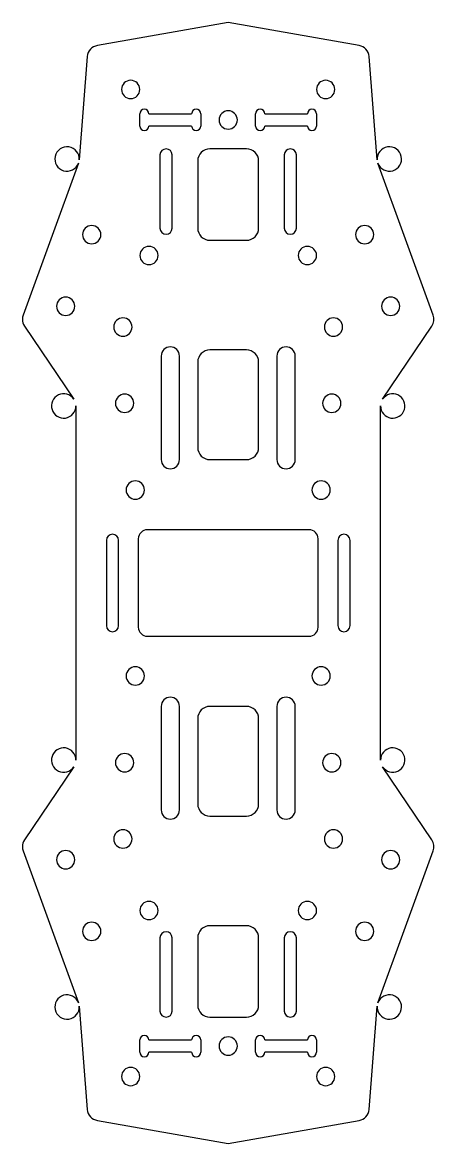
# Model space of a CAD drawing. Extents: x -34 to 34, y -92 to 92.
import ezdxf

# ---------------------------------------------------------------- set-up
doc = ezdxf.new("R2010")
doc.units = 0
doc.layers.get('0').update_dxf_attribs({"linetype": 'continuous'})

# ---------------------------------------------------------------- blocks, each defined once
blk = doc.blocks.new('PART__FEATURE')
at = {"color": 0}
for p, q in [((0, 92), (-21.47, 88.21)), ((21.47, 88.21), (0, 92)), ((-23.12, 86.4), (-24.46, 69.43)), ((24.46, 69.43), (23.12, 86.4)), ((-14.5, 75), (-14.5, 77)), ((-13, 77), (-6, 77)), ((-4.5, 77), (-4.5, 75)), ((4.5, 75), (4.5, 77)), ((6, 77), (13, 77)), ((14.5, 77), (14.5, 75)), ((-6, 75), (-13, 75)), ((13, 75), (6, 75)), ((-11.2, 70.25), (-11.2, 58.25)), ((-9.2, 58.25), (-9.2, 70.25)), ((3, 71.25), (-3, 71.25)), ((9.2, 70.25), (9.2, 58.25)), ((11.2, 58.25), (11.2, 70.25)), ((-24.57, 68.9), (-33.65, 43.96)), ((-5, 69.25), (-5, 58.25)), ((5, 58.25), (5, 69.25)), ((33.65, 43.96), (24.57, 68.9)), ((-3, 56.25), (3, 56.25)), ((-33.43, 42.16), (-25.34, 30.16)), ((25.34, 30.16), (33.43, 42.16)), ((-11, 37.25), (-11, 20.25)), ((-8, 20.25), (-8, 37.25)), ((3, 38.25), (-3, 38.25)), ((8, 37.25), (8, 20.25)), ((11, 20.25), (11, 37.25)), ((-5, 36.25), (-5, 22.25)), ((5, 22.25), (5, 36.25)), ((-25, 29.05), (-25, -29.05)), ((25, -29.05), (25, 29.05)), ((-3, 20.25), (3, 20.25)), ((13.25, 8.75), (-13.25, 8.75)), ((-20, 7), (-20, -7)), ((-18, -7), (-18, 7)), ((-14.75, 7.25), (-14.75, -7.25)), ((14.75, -7.25), (14.75, 7.25)), ((18, 7), (18, -7)), ((20, -7), (20, 7)), ((-13.25, -8.75), (13.25, -8.75)), ((-11, -20.25), (-11, -37.25)), ((-8, -37.25), (-8, -20.25)), ((3, -20.25), (-3, -20.25)), ((8, -20.25), (8, -37.25)), ((11, -37.25), (11, -20.25)), ((-5, -22.25), (-5, -36.25)), ((5, -36.25), (5, -22.25)), ((-25.34, -30.16), (-33.43, -42.16)), ((33.43, -42.16), (25.34, -30.16)), ((-3, -38.25), (3, -38.25)), ((-33.65, -43.96), (-24.57, -68.9)), ((24.57, -68.9), (33.65, -43.96)), ((3, -56.25), (-3, -56.25)), ((-11.2, -58.25), (-11.2, -70.25)), ((-9.2, -70.25), (-9.2, -58.25)), ((-5, -58.25), (-5, -69.25)), ((5, -69.25), (5, -58.25)), ((9.2, -58.25), (9.2, -70.25)), ((11.2, -70.25), (11.2, -58.25)), ((-24.46, -69.43), (-23.12, -86.4)), ((23.12, -86.4), (24.46, -69.43)), ((-3, -71.25), (3, -71.25)), ((-14.5, -77), (-14.5, -75)), ((-13, -75), (-6, -75)), ((-4.5, -75), (-4.5, -77)), ((4.5, -77), (4.5, -75)), ((6, -75), (13, -75)), ((14.5, -75), (14.5, -77)), ((-6, -77), (-13, -77)), ((13, -77), (6, -77)), ((-21.47, -88.21), (0, -92)), ((0, -92), (21.47, -88.21))]:
    blk.add_line(p, q, dxfattribs=at)
for centre, radius, start, end in [((-21.13, 86.24), 2, 100, 175.5), ((21.13, 86.24), 2, 4.5, 80), ((-16, 81), 1.5, 0, -180), ((-16, 81), 1.5, -180, 0), ((16, 81), 1.5, 0, -180), ((16, 81), 1.5, -180, 0), ((-13.75, 77), 0.75, 0, -180), ((-5.25, 77), 0.75, 0, -180), ((0, 76), 1.5, 0, -180), ((5.25, 77), 0.75, 0, -180), ((13.75, 77), 0.75, 0, -180), ((0, 76), 1.5, -180, 0), ((-13.75, 75), 0.75, -180, 0), ((-5.25, 75), 0.75, -180, 0), ((5.25, 75), 0.75, -180, 0), ((13.75, 75), 0.75, -180, 0), ((-26.45, 69.59), 2, -4.5, -20), ((-10.2, 70.25), 1, 0, -180), ((-3, 69.25), 2, 90, -180), ((3, 69.25), 2, 0, 90), ((10.2, 70.25), 1, 0, -180), ((26.45, 69.59), 2, -160, -175.5), ((-22.4, 57.17), 1.5, 0, -180), ((-22.4, 57.17), 1.5, -180, 0), ((-10.2, 58.25), 1, -180, 0), ((-3, 58.25), 2, -180, -90), ((3, 58.25), 2, -90, 0), ((10.2, 58.25), 1, -180, 0), ((22.4, 57.17), 1.5, 0, -180), ((22.4, 57.17), 1.5, -180, 0), ((-13, 53.75), 1.5, 0, -180), ((13, 53.75), 1.5, 0, -180), ((-13, 53.75), 1.5, -180, 0), ((13, 53.75), 1.5, -180, 0), ((-26.67, 45.42), 1.5, 0, -180), ((26.67, 45.42), 1.5, 0, -180), ((-26.67, 45.42), 1.5, 180, 0), ((26.67, 45.42), 1.5, 180, 0), ((-31.77, 43.27), 2, 160, -180), ((-31.77, 43.27), 2, -180, -146), ((-17.28, 42), 1.5, 0, -180), ((17.28, 42), 1.5, 0, -180), ((31.77, 43.27), 2, -34, 20), ((-17.28, 42), 1.5, -180, 0), ((17.28, 42), 1.5, -180, 0), ((-9.5, 37.25), 1.5, 0, -180), ((9.5, 37.25), 1.5, 0, -180), ((-3, 36.25), 2, 90, 180), ((3, 36.25), 2, 0, 90), ((-27, 29.05), 2, 34, 0), ((-17, 29.5), 1.5, 0, -180), ((-17, 29.5), 1.5, -180, 0), ((17, 29.5), 1.5, 0, -180), ((17, 29.5), 1.5, -180, 0), ((27, 29.05), 2, 180, 146), ((-3, 22.25), 2, -180, -90), ((3, 22.25), 2, -90, 0), ((-9.5, 20.25), 1.5, -180, 0), ((9.5, 20.25), 1.5, -180, 0), ((-15.25, 15.25), 1.5, 0, 180), ((15.25, 15.25), 1.5, 0, 180), ((-15.25, 15.25), 1.5, 180, 0), ((15.25, 15.25), 1.5, 180, 0), ((-19, 7), 1, 0, -180), ((-13.25, 7.25), 1.5, 90, -180), ((13.25, 7.25), 1.5, 0, 90), ((19, 7), 1, 0, 180), ((-19, -7), 1, 180, 0), ((-13.25, -7.25), 1.5, -180, -90), ((13.25, -7.25), 1.5, -90, 0), ((19, -7), 1, 180, 0), ((-15.25, -15.25), 1.5, 0, -180), ((15.25, -15.25), 1.5, 0, -180), ((-15.25, -15.25), 1.5, -180, 0), ((15.25, -15.25), 1.5, -180, 0), ((-9.5, -20.25), 1.5, 0, -180), ((9.5, -20.25), 1.5, 0, -180), ((-3, -22.25), 2, 90, -180), ((3, -22.25), 2, 0, 90), ((-27, -29.05), 2, 0, -34), ((27, -29.05), 2, -146, -180), ((-17, -29.5), 1.5, 0, -180), ((17, -29.5), 1.5, 0, -180), ((-17, -29.5), 1.5, -180, 0), ((17, -29.5), 1.5, -180, 0), ((-3, -36.25), 2, -180, -90), ((3, -36.25), 2, -90, 0), ((-9.5, -37.25), 1.5, -180, 0), ((9.5, -37.25), 1.5, -180, 0), ((-31.77, -43.27), 2, 146, -180), ((-17.28, -42), 1.5, 0, -180), ((-17.28, -42), 1.5, -180, 0), ((17.28, -42), 1.5, 0, -180), ((17.28, -42), 1.5, -180, 0), ((31.77, -43.27), 2, -20, 34), ((-31.77, -43.27), 2, 180, -160), ((-26.67, -45.42), 1.5, 0, -180), ((26.67, -45.42), 1.5, 0, -180), ((-26.67, -45.42), 1.5, 180, 0), ((26.67, -45.42), 1.5, 180, 0), ((-13, -53.75), 1.5, 0, -180), ((13, -53.75), 1.5, 0, -180), ((-13, -53.75), 1.5, -180, 0), ((13, -53.75), 1.5, -180, 0), ((-22.4, -57.17), 1.5, 0, -180), ((-3, -58.25), 2, 90, 180), ((3, -58.25), 2, 0, 90), ((22.4, -57.17), 1.5, 0, -180), ((-22.4, -57.17), 1.5, -180, 0), ((-10.2, -58.25), 1, 0, -180), ((10.2, -58.25), 1, 0, -180), ((22.4, -57.17), 1.5, -180, 0), ((-26.45, -69.59), 2, 20, 4.5), ((26.45, -69.59), 2, 175.5, 160), ((-3, -69.25), 2, -180, -90), ((3, -69.25), 2, -90, 0), ((-10.2, -70.25), 1, -180, 0), ((10.2, -70.25), 1, -180, 0), ((-13.75, -75), 0.75, 0, -180), ((-5.25, -75), 0.75, 0, -180), ((0, -76), 1.5, 0, -180), ((5.25, -75), 0.75, 0, -180), ((13.75, -75), 0.75, 0, -180), ((-13.75, -77), 0.75, -180, 0), ((-5.25, -77), 0.75, -180, 0), ((0, -76), 1.5, -180, 0), ((5.25, -77), 0.75, -180, 0), ((13.75, -77), 0.75, -180, 0), ((-16, -81), 1.5, 0, -180), ((16, -81), 1.5, 0, -180), ((-16, -81), 1.5, -180, 0), ((16, -81), 1.5, -180, 0), ((-21.13, -86.24), 2, -175.5, -100), ((21.13, -86.24), 2, -80, -4.5)]:
    blk.add_arc(centre, radius, start, end, dxfattribs=at)

msp = doc.modelspace()

# ---------------------------------------------------------------- block references
msp.add_blockref('PART__FEATURE', (0, 0))

doc.saveas('drawing.dxf')
